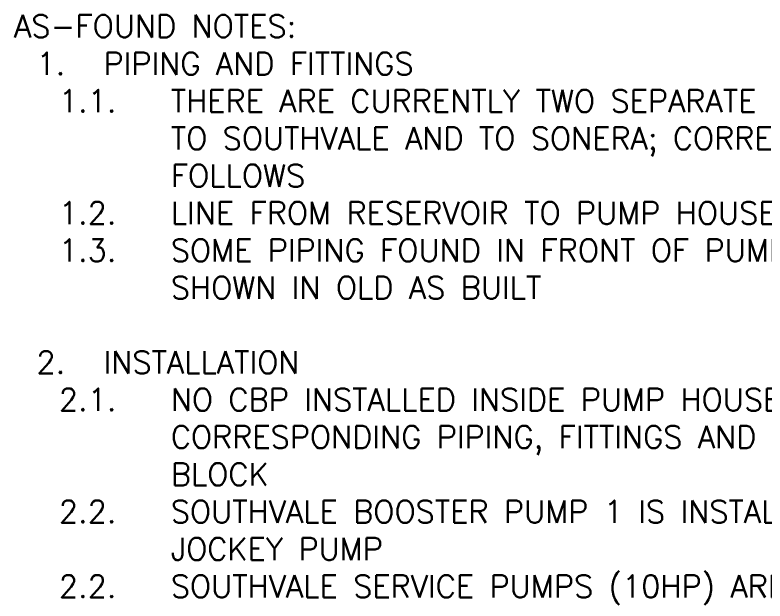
# Model space of a CAD drawing. Header units: inches. Extents: x 72601 to 92539, y -26779 to -15965.
# Drawn here: x 72601 to 75113, y -21727 to -19765 of the extents above; entities that cross this region are included whole.
import ezdxf

# ---------------------------------------------------------------- set-up
doc = ezdxf.new("R2010")
doc.units = ezdxf.units.IN
doc.header["$MEASUREMENT"] = 0
doc.layers.add('FENCE', color=1, linetype='Continuous')
doc.styles.add('SIMS', font='simplex.shx')

msp = doc.modelspace()

# ---------------------------------------------------------------- texts
at = {"layer": 'FENCE', "color": 3, "insert": (72598.1, -19765.3, -422.2), "char_height": 75, "width": 3749.01, "attachment_point": 1, "style": 'SIMS'}
msp.add_mtext("\\A1;AS-FOUND NOTES:\\P\\pi-225,l300,t300;1.^IPIPING AND FITTINGS\\P\\pi-375,l525,t525,2775;1.1.^ITHERE ARE CURRENTLY TWO SEPARATE DISCHARGE LINES: TO SOUTHVALE AND TO SONERA; CORRESPONDING PIPING FOLLOWS\\P1.2.^ILINE FROM RESERVOIR TO PUMP HOUSE NOT SHOWN\\P1.3.^ISOME PIPING FOUND IN FRONT OF PUMP HOUSE NOT SHOWN IN OLD AS BUILT\\P\\pi0,l0,tz;\\P\\pi-225,l300,t300;2.^IINSTALLATION\\P\\pi-375,l525,t525,2775;2.1.^INO CBP INSTALLED INSIDE PUMP HOUSE; NO CORRESPONDING PIPING, FITTINGS AND FOUNDATION BLOCK \\P2.2.^ISOUTHVALE BOOSTER PUMP 1 IS INSTALLED IN PLACE OF JOCKEY PUMP\\P2.2.^ISOUTHVALE SERVICE PUMPS (10HP) ARE INDIRECT DRIVEN WHILE SONERA SERVICE PUMPS (15HP) ARE DIRECT DRIVEN\\P\\pi0,l0,tz;\\P\\pi-225,l300,t300;3.^IPIPE SUPPORT\\P\\pi-375,l525,t525,2775;3.1.^ISTEEL SADDLE SUPPORT USED INSTEAD OF PIPE HANGER\\P3.2.^ISPACING OF SUPPORT OUTLINE FOLLOWED\\P\\pi0,l0,tz;\\P\\pi-225,l300,t300;4.^IPUMP HOUSE\\P\\pi-375,l525,t525,2775;4.1.^IROLL UP DOOR PROVIDED\\P4.2.^INO Cl TANKS AND DUCTING AS CHLORINATION ROOM WAS CONVERTED INTO OPERATOR'S ROOM \\P4.3.^ICHLORINE GAS TANKS LOCATED OUTSIDE BESIDE PUMP HOUSE", dxfattribs=at)

doc.saveas('drawing.dxf')
